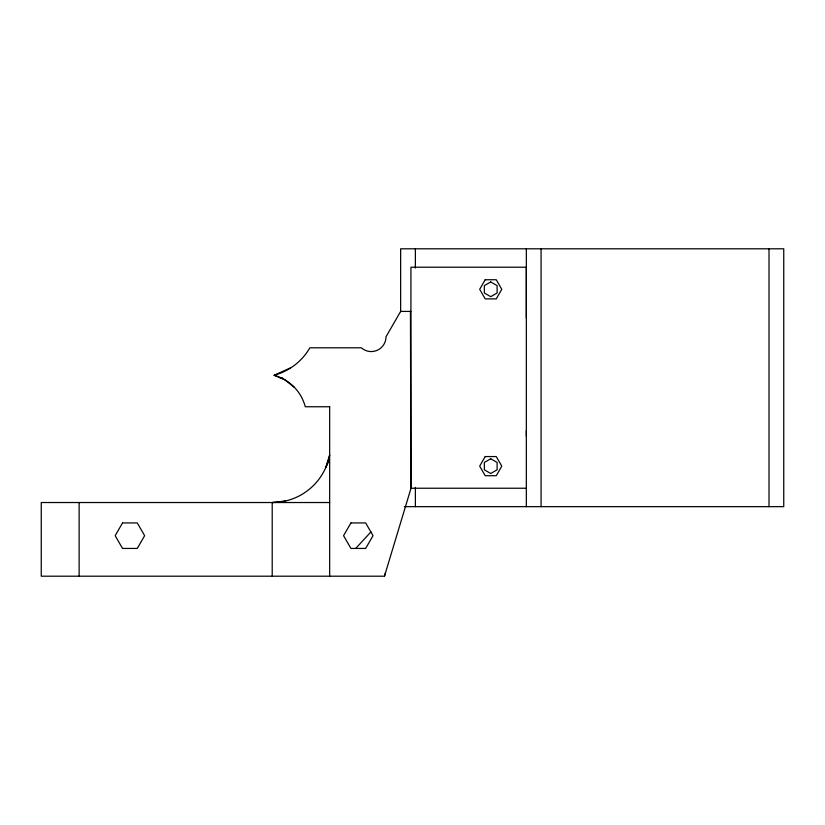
<?xml version="1.0" encoding="UTF-8"?>
<svg xmlns="http://www.w3.org/2000/svg" width="825" height="825" viewBox="0 0 825 825"><rect width="100%" height="100%" fill="white"/><g stroke="black" fill="none" stroke-linecap="round" stroke-linejoin="round"><path stroke-width="1.24" d="M410.448 311.417L410.922 488.534L384.46 576.201L41.25 576.201L41.25 502.528L329.67 502.528M526.34 318.12L526.34 267.218L410.922 267.218L410.922 488.235L526.34 488.235M526.34 436.157L526.34 430.743M384.46 576.201L385.574 572.478M328.659 461.35L325.648 467.827L329.67 454.988A58.492 58.492 0 0 1 272.209 502.528L272.209 576.201M355.699 548.439L370.889 531.97M290.029 368.063L274.096 375.272A44.303 44.303 0 0 1 305.271 406.756L329.67 406.756M279.613 502.528L281.16 501.755M285.563 500.981L272.209 502.528M410.778 311.417L400.641 311.417L386.017 336.765A14.809 14.809 0 0 1 361.35 347.81L309.88 347.81A58.936 58.936 0 0 1 274.096 375.272L284.759 379.748L294.185 387.214M279.727 377.644L282.253 377.644M404.322 506.653L783.75 506.653L783.75 248.799L400.641 248.799L400.641 311.654M769.013 248.799L769.013 506.653M541.076 248.799L541.076 506.653M526.34 248.799L526.34 506.653M415.377 248.799L415.377 268.043M415.377 487.41L415.377 506.653M329.67 406.508L329.67 576.201M79.128 502.528L79.128 576.201M122.543 522.926L115.17 535.683L122.543 548.439L137.27 548.439L144.643 535.683L137.27 522.926L122.543 522.926M485.203 279.747L479.686 289.317L485.203 298.887L496.258 298.887L501.786 289.317L496.258 279.747L485.203 279.747M350.934 522.926L343.561 535.683L350.934 548.439L365.661 548.439L373.034 535.683L365.661 522.926L350.934 522.926M485.203 456.565L479.676 466.135L485.203 475.705L496.258 475.705L501.786 466.135L496.258 456.565L485.203 456.565M490.731 281.954L484.347 285.636L484.347 292.999L490.731 296.68L497.114 292.999L497.114 285.636L490.731 281.954M490.731 458.772L484.347 462.454L484.347 469.817L490.731 473.509L497.114 469.817L497.114 462.454L490.731 458.772"/></g></svg>
